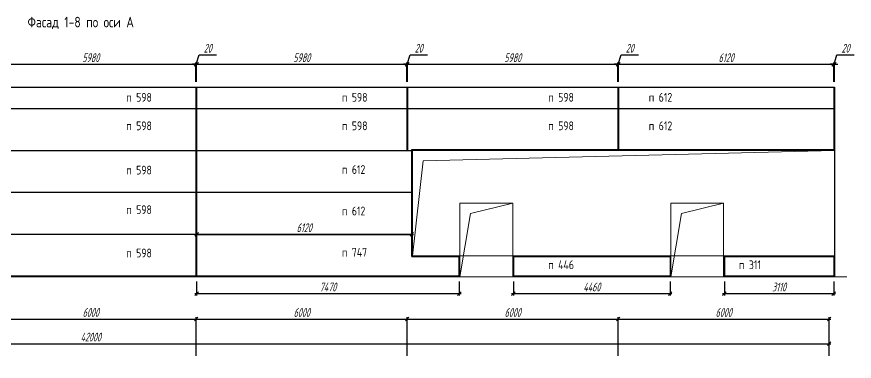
# Model space of a CAD drawing. Header units: millimetres. Extents: x -351329 to 406471, y -253833 to 111767.
# Drawn here: x 2897 to 26716, y -23803 to -14002 of the extents above; entities that cross this region are included whole.
import ezdxf

# ---------------------------------------------------------------- set-up
doc = ezdxf.new("R2010")
doc.units = ezdxf.units.MM
for name, color, linetype, lineweight in [('_Окна_двери', 131, 'Continuous', 15), ('_Оси', 90, 'Continuous', 13), ('_Размеры', 120, 'Continuous', 13), ('_Сендвичи', 230, 'Continuous', 30), ('_Текст', 141, 'Continuous', 20), ('выноска', 7, 'Continuous', 13), ('Нумерация', 91, 'Continuous', 30), ('тонкие', 221, 'Continuous', 13)]:
    doc.layers.add(name, color=color, linetype=linetype, lineweight=lineweight)
doc.styles.add('Museo sans', font='CS_Gost2304.shx')
doc.styles.add('СПДС_размеры', font='spdswin.shx', dxfattribs={"width": 0.8, "oblique": 15})
doc.dimstyles.new('СПДС', dxfattribs={"dimtxt": 2.5, "dimasz": 1, "dimexe": 0.5, "dimexo": 1.5, "dimtad": 1, "dimdec": 0, "dimtxsty": 'СПДС_размеры', "dimblk": 'OBLIQUE', "dimcen": 2.5, "dimdle": 0.5, "dimadec": 8, "dimazin": 0, "dimtfac": 1, "dimtdec": 0, "dimtix": 1, "dimtmove": 0, "dimatfit": 3, "dimfxl": 1, "dimarcsym": 0})

# ---------------------------------------------------------------- blocks, each defined once
blk = doc.blocks.new('_Oblique')
at = {"layer": 'выноска', "color": 0, "lineweight": -2}
blk.add_line((-0.5, -0.5), (0.5, 0.5), dxfattribs=at)
blk = doc.blocks.new('*D226')
at = {"layer": '_Оси', "color": 0, "lineweight": -2, "transparency": 16777216}
for p, q in [((-16048, -23303), (26052, -23303)), ((-15998, -23653), (-15998, -23253)), ((26002, -23653), (26002, -23253))]:
    blk.add_line(p, q, dxfattribs=at)
at = {"layer": 'Defpoints', "color": 0, "transparency": 16777216}
for p in [(26002, -23303), (-15998, -23803), (26002, -23803)]:
    blk.add_point(p, dxfattribs=at)
at = {"layer": '_Оси', "color": 0, "lineweight": -2, "transparency": 16777216, "xscale": 100, "yscale": 100, "zscale": 100, "rotation": 180}
blk.add_blockref('_Oblique', (-15998, -23303), dxfattribs=at)
at = {"layer": '_Оси', "color": 0, "lineweight": -2, "transparency": 16777216, "xscale": 100, "yscale": 100, "zscale": 100}
blk.add_blockref('_Oblique', (26002, -23303), dxfattribs=at)
at = {"layer": '_Оси', "color": 0, "lineweight": 25, "transparency": 16777216, "insert": (5002, -23115.5), "char_height": 250, "attachment_point": 5, "style": 'СПДС_размеры'}
blk.add_mtext('42000', dxfattribs=at)
blk = doc.blocks.new('*D230')
at = {"layer": '_Оси', "color": 0, "lineweight": -2, "transparency": 16777216}
for p, q in [((1952, -22603), (8052, -22603)), ((2002, -23653), (2002, -22553)), ((8002, -23653), (8002, -22553))]:
    blk.add_line(p, q, dxfattribs=at)
at = {"layer": 'Defpoints', "color": 0, "transparency": 16777216}
for p in [(8002, -22603), (2002, -23803), (8002, -23803)]:
    blk.add_point(p, dxfattribs=at)
at = {"layer": '_Оси', "color": 0, "lineweight": -2, "transparency": 16777216, "xscale": 100, "yscale": 100, "zscale": 100, "rotation": 180}
blk.add_blockref('_Oblique', (2002, -22603), dxfattribs=at)
at = {"layer": '_Оси', "color": 0, "lineweight": -2, "transparency": 16777216, "xscale": 100, "yscale": 100, "zscale": 100}
blk.add_blockref('_Oblique', (8002, -22603), dxfattribs=at)
at = {"layer": '_Оси', "color": 0, "lineweight": 25, "transparency": 16777216, "insert": (5002, -22415.5), "char_height": 250, "attachment_point": 5, "style": 'СПДС_размеры'}
blk.add_mtext('6000', dxfattribs=at)
blk = doc.blocks.new('*D231')
at = {"layer": '_Оси', "color": 0, "lineweight": -2, "transparency": 16777216}
for p, q in [((7952, -22603), (14052, -22603)), ((8002, -23653), (8002, -22553)), ((14002, -23653), (14002, -22553))]:
    blk.add_line(p, q, dxfattribs=at)
at = {"layer": 'Defpoints', "color": 0, "transparency": 16777216}
for p in [(14002, -22603), (8002, -23803), (14002, -23803)]:
    blk.add_point(p, dxfattribs=at)
at = {"layer": '_Оси', "color": 0, "lineweight": -2, "transparency": 16777216, "xscale": 100, "yscale": 100, "zscale": 100, "rotation": 180}
blk.add_blockref('_Oblique', (8002, -22603), dxfattribs=at)
at = {"layer": '_Оси', "color": 0, "lineweight": -2, "transparency": 16777216, "xscale": 100, "yscale": 100, "zscale": 100}
blk.add_blockref('_Oblique', (14002, -22603), dxfattribs=at)
at = {"layer": '_Оси', "color": 0, "lineweight": 25, "transparency": 16777216, "insert": (11002, -22415.5), "char_height": 250, "attachment_point": 5, "style": 'СПДС_размеры'}
blk.add_mtext('6000', dxfattribs=at)
blk = doc.blocks.new('*D232')
at = {"layer": '_Оси', "color": 0, "lineweight": -2, "transparency": 16777216}
for p, q in [((13952, -22603), (20052, -22603)), ((14002, -23653), (14002, -22553)), ((20002, -23653), (20002, -22553))]:
    blk.add_line(p, q, dxfattribs=at)
at = {"layer": 'Defpoints', "color": 0, "transparency": 16777216}
for p in [(20002, -22603), (14002, -23803), (20002, -23803)]:
    blk.add_point(p, dxfattribs=at)
at = {"layer": '_Оси', "color": 0, "lineweight": -2, "transparency": 16777216, "xscale": 100, "yscale": 100, "zscale": 100, "rotation": 180}
blk.add_blockref('_Oblique', (14002, -22603), dxfattribs=at)
at = {"layer": '_Оси', "color": 0, "lineweight": -2, "transparency": 16777216, "xscale": 100, "yscale": 100, "zscale": 100}
blk.add_blockref('_Oblique', (20002, -22603), dxfattribs=at)
at = {"layer": '_Оси', "color": 0, "lineweight": 25, "transparency": 16777216, "insert": (17002, -22415.5), "char_height": 250, "attachment_point": 5, "style": 'СПДС_размеры'}
blk.add_mtext('6000', dxfattribs=at)
blk = doc.blocks.new('*D233')
at = {"layer": '_Оси', "color": 0, "lineweight": -2, "transparency": 16777216}
for p, q in [((19952, -22603), (26052, -22603)), ((20002, -23653), (20002, -22553)), ((26002, -23653), (26002, -22553))]:
    blk.add_line(p, q, dxfattribs=at)
at = {"layer": 'Defpoints', "color": 0, "transparency": 16777216}
for p in [(26002, -22603), (20002, -23803), (26002, -23803)]:
    blk.add_point(p, dxfattribs=at)
at = {"layer": '_Оси', "color": 0, "lineweight": -2, "transparency": 16777216, "xscale": 100, "yscale": 100, "zscale": 100, "rotation": 180}
blk.add_blockref('_Oblique', (20002, -22603), dxfattribs=at)
at = {"layer": '_Оси', "color": 0, "lineweight": -2, "transparency": 16777216, "xscale": 100, "yscale": 100, "zscale": 100}
blk.add_blockref('_Oblique', (26002, -22603), dxfattribs=at)
at = {"layer": '_Оси', "color": 0, "lineweight": 25, "transparency": 16777216, "insert": (23002, -22415.5), "char_height": 250, "attachment_point": 5, "style": 'СПДС_размеры'}
blk.add_mtext('6000', dxfattribs=at)
blk = doc.blocks.new('*U234')
at = {"color": 0, "ltscale": 100}
blk.add_lwpolyline([(0, 0), (12000, 0), (12000, 3000), (0, 3000)], close=True, dxfattribs=at)
blk.add_lwpolyline([(12000, 3000), (300, 2700), (0, 0)], dxfattribs=at)
blk = doc.blocks.new('*U236')
at = {"color": 0, "ltscale": 100}
blk.add_lwpolyline([(0, 0), (1500, 0), (1500, 2100), (0, 2100)], close=True, dxfattribs=at)
blk.add_lwpolyline([(1500, 2100), (300, 1800), (0, 0)], dxfattribs=at)
blk = doc.blocks.new('*D249')
at = {"layer": '_Размеры', "color": 0, "lineweight": -2, "ltscale": 100, "transparency": 16777216}
for p, q in [((1962, -15354), (8042, -15354)), ((2012, -15853), (2012, -15304)), ((7992, -15853), (7992, -15304))]:
    blk.add_line(p, q, dxfattribs=at)
at = {"layer": 'Defpoints', "color": 0, "ltscale": 100, "transparency": 16777216}
for p in [(7992, -15354), (2012, -16003), (7992, -16003)]:
    blk.add_point(p, dxfattribs=at)
at = {"layer": '_Размеры', "color": 0, "lineweight": -2, "ltscale": 100, "transparency": 16777216, "xscale": 100, "yscale": 100, "zscale": 100, "rotation": 180}
blk.add_blockref('_Oblique', (2012, -15354), dxfattribs=at)
at = {"layer": '_Размеры', "color": 0, "lineweight": -2, "ltscale": 100, "transparency": 16777216, "xscale": 100, "yscale": 100, "zscale": 100}
blk.add_blockref('_Oblique', (7992, -15354), dxfattribs=at)
at = {"layer": '_Размеры', "color": 0, "ltscale": 100, "transparency": 16777216, "insert": (5002, -15166.5), "char_height": 250, "attachment_point": 5, "style": 'СПДС_размеры'}
blk.add_mtext('5980', dxfattribs=at)
blk = doc.blocks.new('*D250')
at = {"layer": '_Размеры', "color": 0, "lineweight": -2, "ltscale": 100, "transparency": 16777216}
for p, q in [((8002, -15354), (8083, -15085)), ((8083, -15085), (8576, -15085)), ((7992, -15354), (7892, -15354)), ((7992, -15853), (7992, -15304)), ((7992, -15354), (8012, -15354)), ((7992, -15354), (8012, -15354)), ((8012, -15853), (8012, -15304)), ((8012, -15354), (8112, -15354))]:
    blk.add_line(p, q, dxfattribs=at)
at = {"layer": 'Defpoints', "color": 0, "ltscale": 100, "transparency": 16777216}
for p in [(8012, -15354), (7992, -16003), (8012, -16003)]:
    blk.add_point(p, dxfattribs=at)
at = {"layer": '_Размеры', "color": 0, "lineweight": -2, "ltscale": 100, "transparency": 16777216, "xscale": 100, "yscale": 100, "zscale": 100}
blk.add_blockref('_Oblique', (7992, -15354), dxfattribs=at)
at = {"layer": '_Размеры', "color": 0, "lineweight": -2, "ltscale": 100, "transparency": 16777216, "xscale": 100, "yscale": 100, "zscale": 100, "rotation": 180}
blk.add_blockref('_Oblique', (8012, -15354), dxfattribs=at)
at = {"layer": '_Размеры', "color": 0, "ltscale": 100, "transparency": 16777216, "insert": (8329, -14898), "char_height": 250, "attachment_point": 5, "style": 'СПДС_размеры'}
blk.add_mtext('20', dxfattribs=at)
blk = doc.blocks.new('*D251')
at = {"layer": '_Размеры', "color": 0, "lineweight": -2, "ltscale": 100, "transparency": 16777216}
for p, q in [((7962, -15354), (14042, -15354)), ((8012, -15853), (8012, -15304)), ((13992, -15853), (13992, -15304))]:
    blk.add_line(p, q, dxfattribs=at)
at = {"layer": 'Defpoints', "color": 0, "ltscale": 100, "transparency": 16777216}
for p in [(13992, -15354), (8012, -16003), (13992, -16003)]:
    blk.add_point(p, dxfattribs=at)
at = {"layer": '_Размеры', "color": 0, "lineweight": -2, "ltscale": 100, "transparency": 16777216, "xscale": 100, "yscale": 100, "zscale": 100, "rotation": 180}
blk.add_blockref('_Oblique', (8012, -15354), dxfattribs=at)
at = {"layer": '_Размеры', "color": 0, "lineweight": -2, "ltscale": 100, "transparency": 16777216, "xscale": 100, "yscale": 100, "zscale": 100}
blk.add_blockref('_Oblique', (13992, -15354), dxfattribs=at)
at = {"layer": '_Размеры', "color": 0, "ltscale": 100, "transparency": 16777216, "insert": (11002, -15166.5), "char_height": 250, "attachment_point": 5, "style": 'СПДС_размеры'}
blk.add_mtext('5980', dxfattribs=at)
blk = doc.blocks.new('*D252')
at = {"layer": '_Размеры', "color": 0, "lineweight": -2, "ltscale": 100, "transparency": 16777216}
for p, q in [((14002, -15354), (14083, -15085)), ((14083, -15085), (14576, -15085)), ((13992, -15354), (13892, -15354)), ((13992, -15853), (13992, -15304)), ((13992, -15354), (14012, -15354)), ((13992, -15354), (14012, -15354)), ((14012, -15853), (14012, -15304)), ((14012, -15354), (14112, -15354))]:
    blk.add_line(p, q, dxfattribs=at)
at = {"layer": 'Defpoints', "color": 0, "ltscale": 100, "transparency": 16777216}
for p in [(14012, -15354), (13992, -16003), (14012, -16003)]:
    blk.add_point(p, dxfattribs=at)
at = {"layer": '_Размеры', "color": 0, "lineweight": -2, "ltscale": 100, "transparency": 16777216, "xscale": 100, "yscale": 100, "zscale": 100}
blk.add_blockref('_Oblique', (13992, -15354), dxfattribs=at)
at = {"layer": '_Размеры', "color": 0, "lineweight": -2, "ltscale": 100, "transparency": 16777216, "xscale": 100, "yscale": 100, "zscale": 100, "rotation": 180}
blk.add_blockref('_Oblique', (14012, -15354), dxfattribs=at)
at = {"layer": '_Размеры', "color": 0, "ltscale": 100, "transparency": 16777216, "insert": (14329, -14898), "char_height": 250, "attachment_point": 5, "style": 'СПДС_размеры'}
blk.add_mtext('20', dxfattribs=at)
blk = doc.blocks.new('*D253')
at = {"layer": '_Размеры', "color": 0, "lineweight": -2, "ltscale": 100, "transparency": 16777216}
for p, q in [((13962, -15354), (20042, -15354)), ((14012, -15853), (14012, -15304)), ((19992, -15853), (19992, -15304))]:
    blk.add_line(p, q, dxfattribs=at)
at = {"layer": 'Defpoints', "color": 0, "ltscale": 100, "transparency": 16777216}
for p in [(19992, -15354), (14012, -16003), (19992, -16003)]:
    blk.add_point(p, dxfattribs=at)
at = {"layer": '_Размеры', "color": 0, "lineweight": -2, "ltscale": 100, "transparency": 16777216, "xscale": 100, "yscale": 100, "zscale": 100, "rotation": 180}
blk.add_blockref('_Oblique', (14012, -15354), dxfattribs=at)
at = {"layer": '_Размеры', "color": 0, "lineweight": -2, "ltscale": 100, "transparency": 16777216, "xscale": 100, "yscale": 100, "zscale": 100}
blk.add_blockref('_Oblique', (19992, -15354), dxfattribs=at)
at = {"layer": '_Размеры', "color": 0, "ltscale": 100, "transparency": 16777216, "insert": (17002, -15166.5), "char_height": 250, "attachment_point": 5, "style": 'СПДС_размеры'}
blk.add_mtext('5980', dxfattribs=at)
blk = doc.blocks.new('*D254')
at = {"layer": '_Размеры', "color": 0, "lineweight": -2, "ltscale": 100, "transparency": 16777216}
for p, q in [((20002, -15354), (20083, -15085)), ((20083, -15085), (20576, -15085)), ((19992, -15354), (19892, -15354)), ((19992, -15853), (19992, -15304)), ((19992, -15354), (20012, -15354)), ((19992, -15354), (20012, -15354)), ((20012, -15853), (20012, -15304)), ((20012, -15354), (20112, -15354))]:
    blk.add_line(p, q, dxfattribs=at)
at = {"layer": 'Defpoints', "color": 0, "ltscale": 100, "transparency": 16777216}
for p in [(20012, -15354), (19992, -16003), (20012, -16003)]:
    blk.add_point(p, dxfattribs=at)
at = {"layer": '_Размеры', "color": 0, "lineweight": -2, "ltscale": 100, "transparency": 16777216, "xscale": 100, "yscale": 100, "zscale": 100}
blk.add_blockref('_Oblique', (19992, -15354), dxfattribs=at)
at = {"layer": '_Размеры', "color": 0, "lineweight": -2, "ltscale": 100, "transparency": 16777216, "xscale": 100, "yscale": 100, "zscale": 100, "rotation": 180}
blk.add_blockref('_Oblique', (20012, -15354), dxfattribs=at)
at = {"layer": '_Размеры', "color": 0, "ltscale": 100, "transparency": 16777216, "insert": (20329, -14898), "char_height": 250, "attachment_point": 5, "style": 'СПДС_размеры'}
blk.add_mtext('20', dxfattribs=at)
blk = doc.blocks.new('*D255')
at = {"layer": '_Размеры', "color": 0, "lineweight": -2, "ltscale": 100, "transparency": 16777216}
for p, q in [((19962, -15354), (26182, -15354)), ((20012, -15853), (20012, -15304)), ((26132, -15853), (26132, -15304))]:
    blk.add_line(p, q, dxfattribs=at)
at = {"layer": 'Defpoints', "color": 0, "ltscale": 100, "transparency": 16777216}
for p in [(26132, -15354), (20012, -16003), (26132, -16003)]:
    blk.add_point(p, dxfattribs=at)
at = {"layer": '_Размеры', "color": 0, "lineweight": -2, "ltscale": 100, "transparency": 16777216, "xscale": 100, "yscale": 100, "zscale": 100, "rotation": 180}
blk.add_blockref('_Oblique', (20012, -15354), dxfattribs=at)
at = {"layer": '_Размеры', "color": 0, "lineweight": -2, "ltscale": 100, "transparency": 16777216, "xscale": 100, "yscale": 100, "zscale": 100}
blk.add_blockref('_Oblique', (26132, -15354), dxfattribs=at)
at = {"layer": '_Размеры', "color": 0, "ltscale": 100, "transparency": 16777216, "insert": (23072, -15166.5), "char_height": 250, "attachment_point": 5, "style": 'СПДС_размеры'}
blk.add_mtext('6120', dxfattribs=at)
blk = doc.blocks.new('*D258')
at = {"layer": '_Размеры', "color": 0, "lineweight": -2, "ltscale": 100, "transparency": 16777216}
for p, q in [((8012, -21533), (8012, -21929)), ((15482, -21533), (15482, -21929)), ((7962, -21879), (15532, -21879))]:
    blk.add_line(p, q, dxfattribs=at)
at = {"layer": 'Defpoints', "color": 0, "ltscale": 100, "transparency": 16777216}
for p in [(8012, -21383), (15482, -21383), (15482, -21879)]:
    blk.add_point(p, dxfattribs=at)
at = {"layer": '_Размеры', "color": 0, "lineweight": -2, "ltscale": 100, "transparency": 16777216, "xscale": 100, "yscale": 100, "zscale": 100, "rotation": 180}
blk.add_blockref('_Oblique', (8012, -21879), dxfattribs=at)
at = {"layer": '_Размеры', "color": 0, "lineweight": -2, "ltscale": 100, "transparency": 16777216, "xscale": 100, "yscale": 100, "zscale": 100}
blk.add_blockref('_Oblique', (15482, -21879), dxfattribs=at)
at = {"layer": '_Размеры', "color": 0, "ltscale": 100, "transparency": 16777216, "insert": (11747, -21691.5), "char_height": 250, "attachment_point": 5, "style": 'СПДС_размеры'}
blk.add_mtext('7470', dxfattribs=at)
blk = doc.blocks.new('*D259')
at = {"layer": '_Размеры', "color": 0, "lineweight": -2, "ltscale": 100, "transparency": 16777216}
for p, q in [((17022, -21533), (17022, -21929)), ((21482, -21533), (21482, -21929)), ((16972, -21879), (21532, -21879))]:
    blk.add_line(p, q, dxfattribs=at)
at = {"layer": 'Defpoints', "color": 0, "ltscale": 100, "transparency": 16777216}
for p in [(17022, -21383), (21482, -21383), (21482, -21879)]:
    blk.add_point(p, dxfattribs=at)
at = {"layer": '_Размеры', "color": 0, "lineweight": -2, "ltscale": 100, "transparency": 16777216, "xscale": 100, "yscale": 100, "zscale": 100, "rotation": 180}
blk.add_blockref('_Oblique', (17022, -21879), dxfattribs=at)
at = {"layer": '_Размеры', "color": 0, "lineweight": -2, "ltscale": 100, "transparency": 16777216, "xscale": 100, "yscale": 100, "zscale": 100}
blk.add_blockref('_Oblique', (21482, -21879), dxfattribs=at)
at = {"layer": '_Размеры', "color": 0, "ltscale": 100, "transparency": 16777216, "insert": (19252, -21691.5), "char_height": 250, "attachment_point": 5, "style": 'СПДС_размеры'}
blk.add_mtext('4460', dxfattribs=at)
blk = doc.blocks.new('*D260')
at = {"layer": '_Размеры', "color": 0, "lineweight": -2, "ltscale": 100, "transparency": 16777216}
for p, q in [((23022, -21533), (23022, -21929)), ((26132, -21533), (26132, -21929)), ((22972, -21879), (26182, -21879))]:
    blk.add_line(p, q, dxfattribs=at)
at = {"layer": 'Defpoints', "color": 0, "ltscale": 100, "transparency": 16777216}
for p in [(23022, -21383), (26132, -21383), (26132, -21879)]:
    blk.add_point(p, dxfattribs=at)
at = {"layer": '_Размеры', "color": 0, "lineweight": -2, "ltscale": 100, "transparency": 16777216, "xscale": 100, "yscale": 100, "zscale": 100, "rotation": 180}
blk.add_blockref('_Oblique', (23022, -21879), dxfattribs=at)
at = {"layer": '_Размеры', "color": 0, "lineweight": -2, "ltscale": 100, "transparency": 16777216, "xscale": 100, "yscale": 100, "zscale": 100}
blk.add_blockref('_Oblique', (26132, -21879), dxfattribs=at)
at = {"layer": '_Размеры', "color": 0, "ltscale": 100, "transparency": 16777216, "insert": (24577, -21691.5), "char_height": 250, "attachment_point": 5, "style": 'СПДС_размеры'}
blk.add_mtext('3110', dxfattribs=at)
blk = doc.blocks.new('*D303')
at = {"layer": '_Размеры', "color": 0, "lineweight": -2, "ltscale": 100, "transparency": 16777216}
for p, q in [((26142, -15354), (26223, -15085)), ((26223, -15085), (26716, -15085)), ((26132, -15354), (26032, -15354)), ((26132, -15853), (26132, -15304)), ((26132, -15354), (26152, -15354)), ((26132, -15354), (26152, -15354)), ((26152, -15853), (26152, -15304)), ((26152, -15354), (26252, -15354))]:
    blk.add_line(p, q, dxfattribs=at)
at = {"layer": 'Defpoints', "color": 0, "ltscale": 100, "transparency": 16777216}
for p in [(26152, -15354), (26132, -16003), (26152, -16003)]:
    blk.add_point(p, dxfattribs=at)
at = {"layer": '_Размеры', "color": 0, "lineweight": -2, "ltscale": 100, "transparency": 16777216, "xscale": 100, "yscale": 100, "zscale": 100}
blk.add_blockref('_Oblique', (26132, -15354), dxfattribs=at)
at = {"layer": '_Размеры', "color": 0, "lineweight": -2, "ltscale": 100, "transparency": 16777216, "xscale": 100, "yscale": 100, "zscale": 100, "rotation": 180}
blk.add_blockref('_Oblique', (26152, -15354), dxfattribs=at)
at = {"layer": '_Размеры', "color": 0, "ltscale": 100, "transparency": 16777216, "insert": (26469, -14898), "char_height": 250, "attachment_point": 5, "style": 'СПДС_размеры'}
blk.add_mtext('20', dxfattribs=at)
blk = doc.blocks.new('*D305')
at = {"layer": '_Размеры', "color": 0, "lineweight": -2, "ltscale": 100, "transparency": 16777216}
for p, q in [((7962, -20193), (14182, -20193)), ((8012, -20043), (8012, -20143)), ((14132, -20043), (14132, -20143))]:
    blk.add_line(p, q, dxfattribs=at)
at = {"layer": 'Defpoints', "color": 0, "ltscale": 100, "transparency": 16777216}
for p in [(8012, -20193), (14132, -20193), (14132, -20193)]:
    blk.add_point(p, dxfattribs=at)
at = {"layer": '_Размеры', "color": 0, "lineweight": -2, "ltscale": 100, "transparency": 16777216, "xscale": 100, "yscale": 100, "zscale": 100, "rotation": 180}
blk.add_blockref('_Oblique', (8012, -20193), dxfattribs=at)
at = {"layer": '_Размеры', "color": 0, "lineweight": -2, "ltscale": 100, "transparency": 16777216, "xscale": 100, "yscale": 100, "zscale": 100}
blk.add_blockref('_Oblique', (14132, -20193), dxfattribs=at)
at = {"layer": '_Размеры', "color": 0, "ltscale": 100, "transparency": 16777216, "insert": (11072, -20005.5), "char_height": 250, "attachment_point": 5, "style": 'СПДС_размеры'}
blk.add_mtext('6120', dxfattribs=at)

msp = doc.modelspace()

# ---------------------------------------------------------------- linework, layer by layer
at = {"layer": '_Сендвичи', "ltscale": 100}
for p, q in [((-16148, -16003), (26152, -16003)), ((7992, -16003), (7992, -21383)), ((8012, -16003), (8012, -21383)), ((13992, -16003), (13992, -17813)), ((14012, -16003), (14012, -17813)), ((19992, -16003), (19992, -17803)), ((20012, -16003), (20012, -17803)), ((26132, -16003), (26132, -17803)), ((26152, -16003), (26152, -21383)), ((26152, -16623), (-16148, -16623)), ((14132, -17813), (-16148, -17813)), ((14132, -20823), (14132, -17783)), ((14132, -17783), (26152, -17783)), ((14132, -19003), (-16148, -19003)), ((14132, -20193), (-12958, -20193)), ((14132, -20823), (15482, -20823)), ((15482, -21383), (15482, -20823)), ((17022, -20823), (17022, -21383)), ((17022, -20823), (21482, -20823)), ((21482, -20823), (21482, -21383)), ((23022, -20823), (23022, -21383)), ((23022, -20823), (26132, -20823)), ((26132, -20823), (26132, -21383)), ((15502, -21383), (-12958, -21383)), ((21502, -21383), (17002, -21383)), ((26152, -21383), (23002, -21383))]:
    msp.add_line(p, q, dxfattribs=at)
at = {"layer": 'тонкие', "ltscale": 100}
msp.add_line((-16498, -21403), (26502, -21403), dxfattribs=at)

# ---------------------------------------------------------------- block references
at = {"layer": '_Окна_двери', "ltscale": 100}
for name, p in [('*U234', (14152, -20803)), ('*U236', (15502, -21403)), ('*U236', (21502, -21403))]:
    msp.add_blockref(name, p, dxfattribs=at)

# ---------------------------------------------------------------- texts
at = {"layer": '_Текст', "linetype": 'Continuous', "ltscale": 100, "style": 'Museo sans'}
msp.add_text('Фасад 1-8 по оси А', height=300, dxfattribs=at).set_placement((3204, -14304))
at = {"layer": 'Нумерация', "linetype": 'Continuous', "ltscale": 100, "style": 'Museo sans'}
for s, p in [('п 598', (6009, -16419)), ('п 598', (12143, -16419)), ('п 598', (18012, -16419)), ('п 612', (20872, -16419)), ('п 598', (6009, -17230)), ('п 598', (12143, -17230)), ('п 598', (18012, -17230)), ('п 612', (20872, -17230)), ('п 598', (6009, -18490)), ('п 612', (12143, -18474)), ('п 598', (6009, -19617)), ('п 612', (12143, -19653)), ('п 598', (6009, -20849)), ('п 747', (12143, -20828)), ('п 446', (18012, -21184)), ('п 311', (23436, -21184))]:
    msp.add_text(s, height=250, dxfattribs=at).set_placement(p)

# ---------------------------------------------------------------- dimensions: what is measured, and where the dimension line sits
at = {"layer": '_Оси', "lineweight": 25}
for base, p1, p2, picture, middle in [((8002, -22603), (2002, -23803), (8002, -23803), '*D230', (5002, -22415.5)), ((14002, -22603), (8002, -23803), (14002, -23803), '*D231', (11002, -22415.5)), ((20002, -22603), (14002, -23803), (20002, -23803), '*D232', (17002, -22415.5)), ((26002, -22603), (20002, -23803), (26002, -23803), '*D233', (23002, -22415.5)), ((26002, -23303), (-15998, -23803), (26002, -23803), '*D226', (5002, -23115.5))]:
    dim = msp.add_linear_dim(base=base, p1=p1, p2=p2, dimstyle='СПДС', override={"dimscale": 100}, dxfattribs=at)
    dim.commit()
    dim.dimension.update_dxf_attribs({"geometry": picture, "text_midpoint": middle})
at = {"layer": '_Размеры', "ltscale": 100}
for base, p1, p2, picture, middle in [((8012, -15354), (7992, -16003), (8012, -16003), '*D250', (8145.1, -14897.8)), ((14012, -15354), (13992, -16003), (14012, -16003), '*D252', (14145.1, -14897.8)), ((20012, -15354), (19992, -16003), (20012, -16003), '*D254', (20145.1, -14897.8)), ((26152, -15354), (26132, -16003), (26152, -16003), '*D303', (26285.1, -14897.8)), ((7992, -15354), (2012, -16003), (7992, -16003), '*D249', (5002, -15166.5)), ((13992, -15354), (8012, -16003), (13992, -16003), '*D251', (11002, -15166.5)), ((19992, -15354), (14012, -16003), (19992, -16003), '*D253', (17002, -15166.5)), ((26132, -15354), (20012, -16003), (26132, -16003), '*D255', (23072, -15166.5)), ((14132, -20193), (8012, -20193), (14132, -20193), '*D305', (11072, -20005.5)), ((15482, -21879), (8012, -21383), (15482, -21383), '*D258', (11747, -21691.5)), ((21482, -21879), (17022, -21383), (21482, -21383), '*D259', (19252, -21691.5)), ((26132, -21879), (23022, -21383), (26132, -21383), '*D260', (24577, -21691.5))]:
    dim = msp.add_linear_dim(base=base, p1=p1, p2=p2, dimstyle='СПДС', override={"dimscale": 100, "dimadec": 0, "dimtix": 0, "dimtmove": 1}, dxfattribs=at)
    dim.commit()
    dim.dimension.update_dxf_attribs({"geometry": picture, "text_midpoint": middle})

doc.saveas('drawing.dxf')
